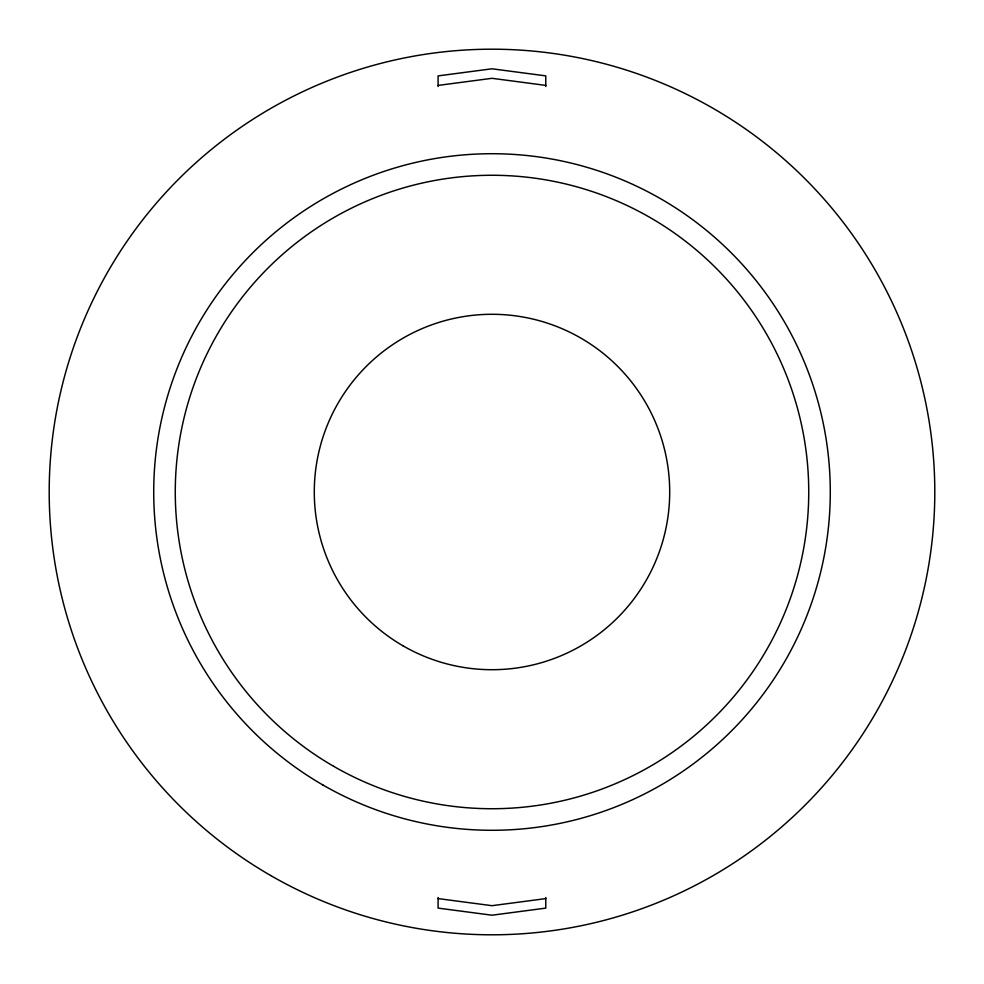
<?xml version="1.0" encoding="UTF-8"?>
<svg xmlns="http://www.w3.org/2000/svg" width="984" height="984" viewBox="0 0 984 984"><rect width="100%" height="100%" fill="white"/><g stroke="black" fill="none" stroke-linecap="round" stroke-linejoin="round"><path stroke-width="1.48" d="M438.101 85.411L492 78.314L545.776 85.399M545.776 898.601L492 905.686L438.101 898.589M545.776 86.506L545.776 75.879L492 68.794L438.101 75.891L438.101 86.518M545.776 897.494L545.776 908.121L492 915.206L438.101 908.109L438.101 897.482M270.6 875.477A442.8 442.8 0 0 0 934.8 492A442.8 442.8 0 0 0 270.6 108.523A442.8 442.8 0 0 0 270.6 875.477M322.85 784.961A338.287 338.287 0 0 0 830.287 492A338.287 338.287 0 0 0 322.85 199.039A338.287 338.287 0 0 0 322.85 784.961M333.637 766.302A316.737 316.737 0 0 0 808.737 492A316.737 316.737 0 0 0 333.637 217.698A316.737 316.737 0 0 0 333.637 766.302M403.145 645.898A177.698 177.698 0 0 0 669.698 492A177.698 177.698 0 0 0 403.145 338.102A177.698 177.698 0 0 0 403.145 645.898"/></g></svg>
